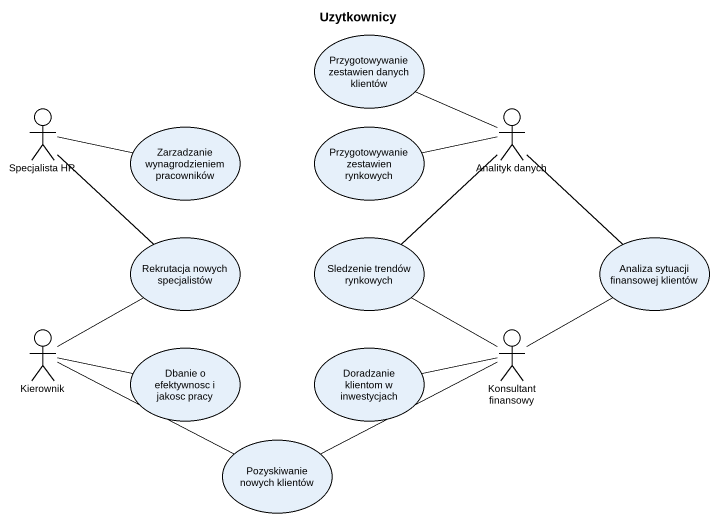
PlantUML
@startuml
title Uzytkownicy
usecase "Przygotowywanie zestawien danych klientów" as Przygotowywanie_zestawien
actor "Specjalista HR" as Specjalista_HR
usecase "Zarzadzanie wynagrodzieniem pracowników" as Zarzadzanie_wynagrodzieniem
usecase "Przygotowywanie zestawien rynkowych" as Przygotowywanie_zestawien_2
actor "Analityk danych" as Analityk_danych
usecase "Rekrutacja nowych specjalistów" as Rekrutacja_nowych
usecase "Sledzenie trendów rynkowych" as Sledzenie_trendów_rynkowych
usecase "Analiza sytuacji finansowej klientów" as Analiza_sytuacji_finansowej
actor Kierownik
actor "Konsultant finansowy" as Konsultant_finansowy
usecase "Dbanie o efektywnosc i jakosc pracy" as Dbanie_o_efektywnosc_i
usecase "Doradzanie klientom w inwestycjach" as Doradzanie_klientom_w
usecase "Pozyskiwanie nowych klientów" as Pozyskiwanie_nowych_klientów
Specjalista_HR -right- Zarzadzanie_wynagrodzieniem
Specjalista_HR -- Rekrutacja_nowych
Analityk_danych -left- Przygotowywanie_zestawien
Analityk_danych -left- Przygotowywanie_zestawien_2
Analityk_danych -- Sledzenie_trendów_rynkowych
Analityk_danych -- Analiza_sytuacji_finansowej
Kierownik -up- Rekrutacja_nowych
Kierownik -right- Dbanie_o_efektywnosc_i
Kierownik -right- Pozyskiwanie_nowych_klientów
Konsultant_finansowy -up- Sledzenie_trendów_rynkowych
Konsultant_finansowy -up- Analiza_sytuacji_finansowej
Konsultant_finansowy -left- Doradzanie_klientom_w
Konsultant_finansowy -left- Pozyskiwanie_nowych_klientów
@enduml
